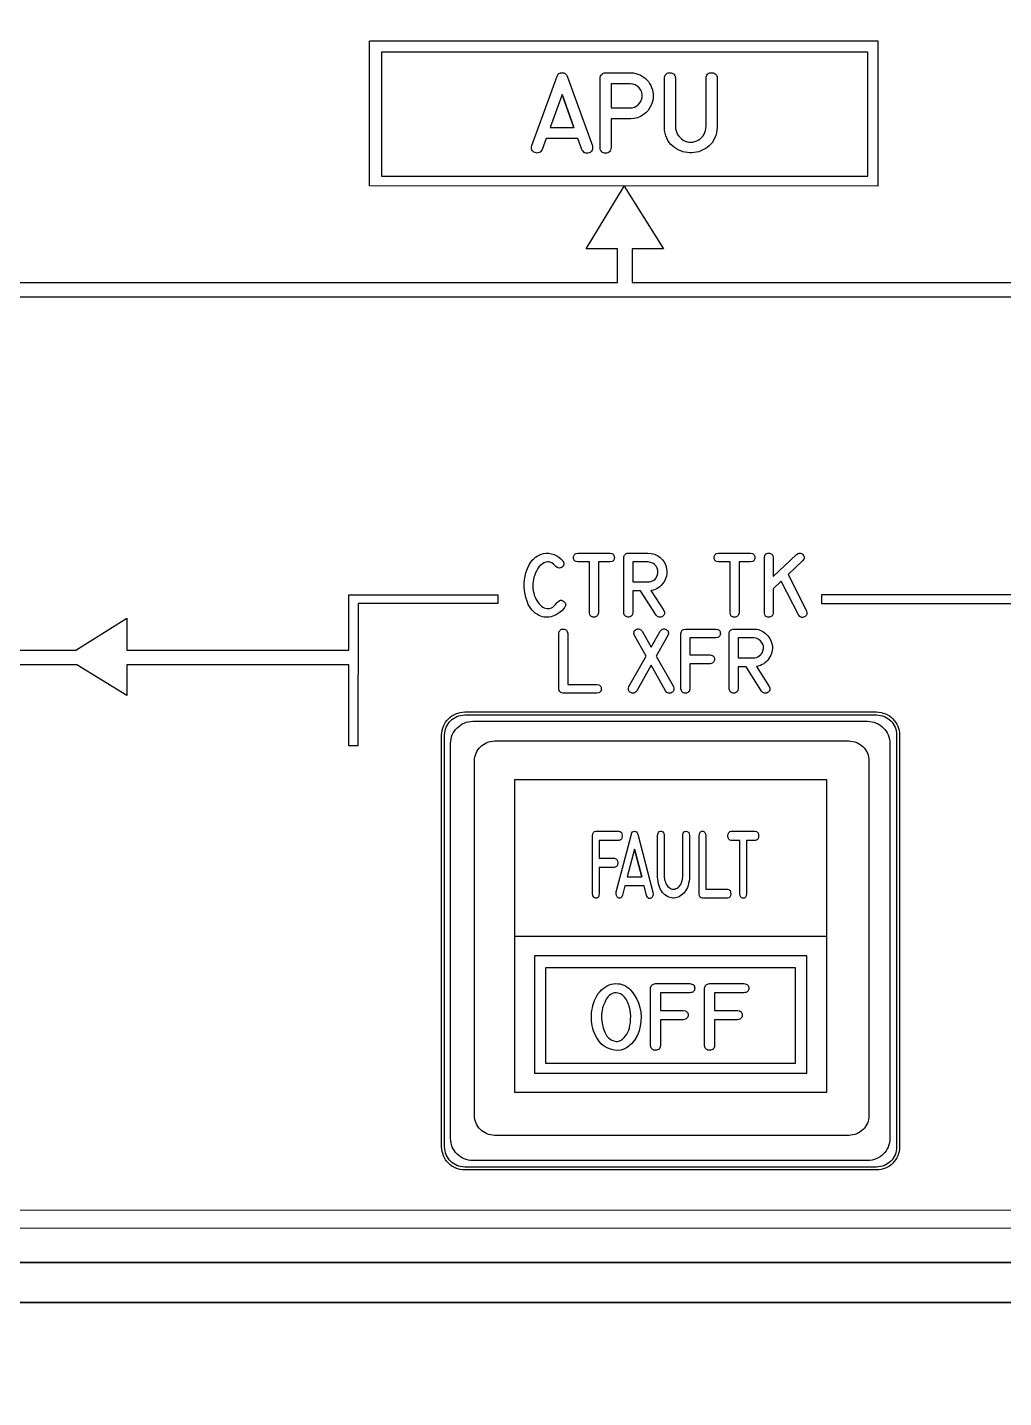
# Model space of a CAD drawing. Extents: x 27 to 704, y 10 to 614.
# Drawn here: x 301.4 to 351.4, y 359.8 to 430 of the extents above; entities that cross this region are included whole.
import ezdxf

# ---------------------------------------------------------------- set-up
doc = ezdxf.new("R2010")
doc.units = 0
for name, color, linetype in [('_BACKPANEL', 5, 'CONTINUOUS'), ('_ENGRAVING', 105, 'CONTINUOUS'), ('_LABELS', 30, 'CONTINUOUS'), ('_TOPLAYER', 1, 'CONTINUOUS')]:
    doc.layers.add(name, color=color, linetype=linetype)

msp = doc.modelspace()

# ---------------------------------------------------------------- linework, layer by layer
at = {"layer": '_BACKPANEL'}
for points in [[(526.324, 500.11), (526.324, 495.348), (526.324, 485.823), (526.324, 476.298), (526.324, 376.285), (526.324, 366.76), (203.984, 366.76), (203.984, 376.285), (203.984, 476.298), (203.984, 485.823), (203.984, 495.348), (203.984, 500.11)], [(323.777, 394.799), (344.872, 394.799), (344.978, 394.794), (345.08, 394.778), (345.178, 394.753), (345.273, 394.719), (345.363, 394.676), (345.447, 394.624), (345.526, 394.565), (345.599, 394.499), (345.665, 394.426), (345.724, 394.347), (345.776, 394.262), (345.819, 394.172), (345.853, 394.078), (345.879, 393.979), (345.894, 393.877), (345.899, 393.772), (345.899, 372.677), (345.894, 372.571), (345.879, 372.469), (345.853, 372.371), (345.819, 372.276), (345.776, 372.186), (345.724, 372.101), (345.665, 372.022), (345.599, 371.949), (345.526, 371.883), (345.447, 371.824), (345.363, 371.773), (345.273, 371.73), (345.178, 371.695), (345.08, 371.67), (344.978, 371.654), (344.872, 371.649), (323.777, 371.649), (323.671, 371.654), (323.569, 371.67), (323.471, 371.695), (323.376, 371.73), (323.286, 371.773), (323.202, 371.824), (323.123, 371.883), (323.05, 371.949), (322.983, 372.022), (322.924, 372.101), (322.873, 372.186), (322.83, 372.276), (322.795, 372.371), (322.77, 372.469), (322.755, 372.571), (322.749, 372.677), (322.749, 393.772), (322.755, 393.877), (322.77, 393.979), (322.795, 394.078), (322.83, 394.172), (322.873, 394.262), (322.924, 394.347), (322.983, 394.426), (323.05, 394.499), (323.123, 394.565), (323.202, 394.624), (323.286, 394.676), (323.376, 394.719), (323.471, 394.753), (323.569, 394.778), (323.671, 394.794)], [(526.323, 364.71), (526.323, 359.871), (526.323, 350.191), (526.323, 340.512), (526.323, 267.915), (526.323, 258.235), (203.984, 258.235), (203.984, 267.915), (203.984, 340.512), (203.984, 350.191), (203.984, 359.871), (203.984, 364.71)]]:
    msp.add_lwpolyline(points, close=True, dxfattribs=at)
at = {"layer": '_ENGRAVING'}
for points in [[(344.947, 421.886), (344.947, 429.309), (318.899, 429.306)], [(344.947, 421.886), (318.899, 421.893), (318.899, 429.306)], [(266.478, 416.94), (331.6, 416.94), (331.6, 418.674), (330.006, 418.674), (331.952, 421.873), (333.956, 418.674), (332.349, 418.674), (332.349, 416.94), (352.621, 416.94)], [(352.621, 416.19), (266.478, 416.19)], [(293.694, 398.109), (303.858, 398.109), (306.476, 399.749), (306.476, 398.109), (317.843, 398.109), (317.845, 400.955), (317.845, 400.956), (325.471, 400.956), (325.471, 400.507), (318.328, 400.507), (318.317, 400.507), (318.309, 393.214), (317.837, 393.214), (317.841, 397.359), (306.476, 397.359), (306.476, 395.799), (303.911, 397.359), (293.694, 397.359)], [(209.597, 368.517), (520.054, 368.531), (520.145, 368.541), (520.229, 368.567), (520.305, 368.609), (520.371, 368.664), (520.426, 368.731), (520.467, 368.807), (520.493, 368.892), (520.502, 368.983), (520.493, 369.073), (520.467, 369.157), (520.425, 369.234), (520.371, 369.3), (520.304, 369.355), (520.228, 369.396), (520.144, 369.423), (520.054, 369.432), (209.595, 369.417)]]:
    msp.add_lwpolyline(points, dxfattribs=at)
for points in [[(319.514, 422.393), (344.425, 422.393), (344.425, 428.744), (319.514, 428.744)], [(327.218, 423.958), (327.86, 425.731), (328.505, 427.504), (328.546, 427.585), (328.603, 427.642), (328.677, 427.677), (328.767, 427.689), (328.857, 427.679), (328.931, 427.644), (328.99, 427.586), (329.032, 427.504), (330.316, 423.948), (330.327, 423.88), (330.328, 423.819), (330.32, 423.764), (330.303, 423.715), (330.277, 423.672), (330.242, 423.636), (330.197, 423.606), (330.144, 423.582), (330.087, 423.567), (330.034, 423.562), (329.984, 423.567), (329.938, 423.583), (329.895, 423.609), (329.855, 423.646), (329.818, 423.693), (329.785, 423.751), (329.579, 424.326), (327.945, 424.326), (327.745, 423.765), (327.711, 423.707), (327.674, 423.66), (327.634, 423.623), (327.59, 423.597), (327.542, 423.581), (327.492, 423.577), (327.438, 423.582), (327.38, 423.599), (327.326, 423.624), (327.282, 423.654), (327.247, 423.691), (327.222, 423.733), (327.206, 423.78), (327.2, 423.834), (327.204, 423.893)], [(332.252, 427.689), (332.29, 427.689), (332.416, 427.675), (332.537, 427.651), (332.652, 427.617), (332.763, 427.573), (332.863, 427.52), (332.955, 427.459), (333.04, 427.391), (333.117, 427.315), (333.187, 427.231), (333.249, 427.139), (333.303, 427.039), (333.35, 426.931), (333.388, 426.82), (333.415, 426.709), (333.43, 426.599), (333.435, 426.49), (333.429, 426.381), (333.413, 426.274), (333.385, 426.167), (333.346, 426.06), (333.266, 425.901), (333.17, 425.761), (333.056, 425.638), (332.925, 425.534), (332.781, 425.45), (332.627, 425.386), (332.464, 425.343), (332.29, 425.322), (332.252, 425.32), (331.278, 425.32), (331.278, 423.853), (331.266, 423.787), (331.247, 423.729), (331.221, 423.681), (331.189, 423.641), (331.15, 423.61), (331.104, 423.588), (331.052, 423.574), (330.993, 423.57), (330.935, 423.574), (330.883, 423.588), (330.837, 423.61), (330.799, 423.641), (330.767, 423.681), (330.741, 423.729), (330.723, 423.787), (330.711, 423.853), (330.711, 427.408), (330.722, 427.467), (330.739, 427.519), (330.762, 427.564), (330.792, 427.603), (330.828, 427.635), (330.871, 427.66), (330.92, 427.678), (330.975, 427.689), (330.993, 427.689)], [(336.705, 424.928), (336.705, 424.887), (336.697, 424.767), (336.67, 424.618), (336.634, 424.479), (336.587, 424.35), (336.529, 424.232), (336.461, 424.123), (336.382, 424.025), (336.293, 423.937), (336.194, 423.858), (336.088, 423.79), (335.981, 423.732), (335.872, 423.683), (335.761, 423.644), (335.648, 423.614), (335.534, 423.595), (335.418, 423.585), (335.3, 423.585), (335.183, 423.595), (335.068, 423.614), (334.955, 423.643), (334.845, 423.681), (334.738, 423.729), (334.633, 423.787), (334.531, 423.855), (334.431, 423.932), (334.338, 424.019), (334.257, 424.115), (334.187, 424.22), (334.127, 424.335), (334.08, 424.459), (334.043, 424.592), (334.018, 424.735), (334.003, 424.887), (334.003, 424.928), (334.003, 427.408), (334.009, 427.465), (334.025, 427.516), (334.052, 427.565), (334.082, 427.606), (334.116, 427.639), (334.153, 427.664), (334.195, 427.681), (334.241, 427.689), (334.291, 427.69), (334.345, 427.683), (334.397, 427.669), (334.443, 427.649), (334.481, 427.624), (334.513, 427.592), (334.537, 427.555), (334.555, 427.512), (334.565, 427.463), (334.569, 427.408), (334.569, 424.928), (334.581, 424.816), (334.605, 424.711), (334.64, 424.613), (334.685, 424.523), (334.741, 424.44), (334.808, 424.365), (334.886, 424.297), (334.974, 424.236), (335.069, 424.186), (335.165, 424.151), (335.262, 424.131), (335.36, 424.126), (335.459, 424.136), (335.56, 424.161), (335.662, 424.201), (335.765, 424.256), (335.852, 424.315), (335.926, 424.382), (335.989, 424.458), (336.038, 424.541), (336.078, 424.631), (336.108, 424.725), (336.129, 424.824), (336.142, 424.928), (336.142, 427.408), (336.146, 427.462), (336.16, 427.52), (336.182, 427.569), (336.21, 427.609), (336.244, 427.642), (336.285, 427.665), (336.333, 427.68), (336.387, 427.687), (336.448, 427.685), (336.508, 427.676), (336.56, 427.659), (336.605, 427.635), (336.641, 427.604), (336.669, 427.566), (336.689, 427.52), (336.701, 427.468), (336.705, 427.408)], [(332.252, 427.122), (331.278, 427.122), (331.278, 425.889), (332.252, 425.889), (332.363, 425.899), (332.467, 425.927), (332.565, 425.975), (332.656, 426.042), (332.734, 426.123), (332.795, 426.214), (332.837, 426.314), (332.861, 426.424), (332.865, 426.559), (332.842, 426.685), (332.791, 426.803), (332.713, 426.912), (332.615, 427.004), (332.505, 427.07), (332.384, 427.109)], [(329.374, 424.891), (328.765, 426.581), (328.152, 424.891)], [(328.765, 426.581), (329.374, 424.891)], [(328.901, 400.318), (328.886, 400.297), (328.878, 400.285), (328.872, 400.276), (328.752, 400.138), (328.615, 400.022), (328.461, 399.927), (328.29, 399.854), (328.2, 399.827), (328.111, 399.81), (328.022, 399.801), (327.933, 399.802), (327.844, 399.813), (327.756, 399.832), (327.668, 399.861), (327.581, 399.9), (327.483, 399.954), (327.391, 400.017), (327.307, 400.089), (327.229, 400.169), (327.158, 400.259), (327.093, 400.357), (327.036, 400.463), (326.985, 400.579), (326.903, 400.82), (326.849, 401.067), (326.822, 401.318), (326.822, 401.574), (326.849, 401.827), (326.904, 402.069), (326.986, 402.301), (327.097, 402.523), (327.162, 402.626), (327.235, 402.719), (327.314, 402.802), (327.401, 402.874), (327.494, 402.937), (327.595, 402.989), (327.702, 403.032), (327.817, 403.064), (327.953, 403.084), (328.088, 403.082), (328.224, 403.058), (328.359, 403.012), (328.488, 402.949), (328.605, 402.875), (328.709, 402.789), (328.802, 402.691), (328.81, 402.68), (328.84, 402.631), (328.855, 402.579), (328.855, 402.525), (328.841, 402.469), (328.814, 402.417), (328.779, 402.376), (328.734, 402.346), (328.681, 402.326), (328.62, 402.318), (328.561, 402.328), (328.505, 402.355), (328.451, 402.399), (328.344, 402.508), (328.238, 402.584), (328.135, 402.628), (328.084, 402.638), (328.034, 402.64), (327.936, 402.626), (327.844, 402.594), (327.757, 402.544), (327.675, 402.476), (327.599, 402.394), (327.53, 402.301), (327.467, 402.197), (327.411, 402.082), (327.364, 401.964), (327.326, 401.85), (327.299, 401.739), (327.282, 401.632), (327.271, 401.515), (327.269, 401.398), (327.274, 401.28), (327.287, 401.162), (327.31, 401.046), (327.341, 400.933), (327.383, 400.824), (327.434, 400.718), (327.537, 400.552), (327.594, 400.482), (327.653, 400.421), (327.716, 400.368), (327.782, 400.324), (327.851, 400.288), (327.923, 400.261), (327.997, 400.245), (328.07, 400.244), (328.142, 400.257), (328.215, 400.284), (328.287, 400.327), (328.358, 400.383), (328.429, 400.454), (328.5, 400.54), (328.53, 400.582), (328.607, 400.646), (328.647, 400.665), (328.687, 400.674), (328.727, 400.673), (328.768, 400.664), (328.809, 400.645), (328.851, 400.616), (328.918, 400.548), (328.938, 400.512), (328.948, 400.475), (328.95, 400.438), (328.943, 400.399), (328.926, 400.359)], [(330.172, 400.029), (330.172, 402.633), (329.578, 402.633), (329.479, 402.654), (329.441, 402.673), (329.409, 402.698), (329.384, 402.729), (329.367, 402.766), (329.356, 402.809), (329.353, 402.858), (329.356, 402.907), (329.367, 402.95), (329.385, 402.987), (329.41, 403.019), (329.441, 403.044), (329.48, 403.064), (329.578, 403.085), (331.22, 403.085), (331.318, 403.064), (331.356, 403.045), (331.388, 403.019), (331.412, 402.988), (331.43, 402.951), (331.44, 402.908), (331.444, 402.858), (331.441, 402.809), (331.43, 402.766), (331.413, 402.729), (331.388, 402.698), (331.357, 402.672), (331.318, 402.653), (331.22, 402.633), (330.628, 402.633), (330.628, 400.029), (330.599, 399.93), (330.577, 399.891), (330.55, 399.859), (330.517, 399.835), (330.48, 399.818), (330.437, 399.808), (330.39, 399.805), (330.342, 399.809), (330.3, 399.82), (330.265, 399.838), (330.234, 399.863), (330.21, 399.894), (330.192, 399.932)], [(333.97, 400.153), (334.005, 400.066), (334.01, 400.025), (334.007, 399.986), (333.995, 399.949), (333.976, 399.914), (333.911, 399.848), (333.871, 399.826), (333.828, 399.812), (333.782, 399.807), (333.733, 399.811), (333.686, 399.824), (333.645, 399.845), (333.612, 399.874), (333.585, 399.911), (332.787, 401.158), (332.383, 401.158), (332.383, 400.031), (332.375, 399.966), (332.351, 399.911), (332.311, 399.866), (332.255, 399.83), (332.192, 399.808), (332.131, 399.805), (332.073, 399.82), (332.016, 399.853), (331.977, 399.889), (331.949, 399.93), (331.932, 399.978), (331.927, 400.031), (331.927, 402.861), (331.931, 402.905), (331.943, 402.947), (331.964, 402.985), (331.992, 403.019), (332.027, 403.048), (332.065, 403.069), (332.107, 403.081), (332.153, 403.085), (333.158, 403.085), (333.333, 403.071), (333.416, 403.053), (333.496, 403.028), (333.573, 402.996), (333.647, 402.957), (333.719, 402.91), (333.787, 402.857), (333.908, 402.735), (334.003, 402.598), (334.073, 402.445), (334.118, 402.278), (334.131, 402.184), (334.134, 402.093), (334.128, 402.002), (334.112, 401.914), (334.087, 401.826), (334.053, 401.741), (334.01, 401.657), (333.957, 401.574), (333.898, 401.496), (333.834, 401.426), (333.765, 401.364), (333.691, 401.311), (333.613, 401.265), (333.53, 401.227), (333.442, 401.198), (333.35, 401.176), (333.319, 401.171)], [(337.371, 400.029), (337.371, 402.633), (336.777, 402.633), (336.678, 402.654), (336.639, 402.673), (336.607, 402.698), (336.583, 402.729), (336.565, 402.766), (336.555, 402.809), (336.551, 402.858), (336.555, 402.907), (336.566, 402.95), (336.584, 402.987), (336.608, 403.019), (336.64, 403.044), (336.679, 403.064), (336.777, 403.085), (338.419, 403.085), (338.516, 403.064), (338.555, 403.045), (338.586, 403.019), (338.611, 402.988), (338.628, 402.951), (338.639, 402.908), (338.643, 402.858), (338.639, 402.809), (338.629, 402.766), (338.612, 402.729), (338.587, 402.698), (338.556, 402.672), (338.517, 402.653), (338.419, 402.633), (337.827, 402.633), (337.827, 400.029), (337.798, 399.93), (337.776, 399.891), (337.749, 399.859), (337.716, 399.835), (337.679, 399.818), (337.636, 399.808), (337.588, 399.805), (337.541, 399.809), (337.499, 399.82), (337.463, 399.838), (337.433, 399.863), (337.409, 399.894), (337.39, 399.932)], [(340.769, 403.024), (340.858, 403.073), (340.901, 403.084), (340.943, 403.087), (340.983, 403.08), (341.022, 403.065), (341.059, 403.042), (341.095, 403.009), (341.127, 402.972), (341.148, 402.934), (341.161, 402.896), (341.165, 402.857), (341.159, 402.818), (341.144, 402.778), (341.087, 402.697), (340.339, 401.985), (341.288, 400.13), (341.306, 400.026), (341.304, 399.981), (341.294, 399.94), (341.276, 399.903), (341.25, 399.871), (341.216, 399.843), (341.175, 399.819), (341.131, 399.803), (341.088, 399.794), (341.048, 399.795), (341.011, 399.804), (340.975, 399.822), (340.941, 399.848), (340.88, 399.927), (339.994, 401.658), (339.582, 401.264), (339.582, 400.026), (339.553, 399.927), (339.532, 399.889), (339.504, 399.857), (339.472, 399.833), (339.435, 399.816), (339.392, 399.806), (339.344, 399.803), (339.296, 399.807), (339.254, 399.817), (339.218, 399.835), (339.188, 399.86), (339.164, 399.891), (339.145, 399.929), (339.126, 400.026), (339.126, 402.858), (339.145, 402.955), (339.164, 402.994), (339.188, 403.025), (339.218, 403.05), (339.254, 403.068), (339.296, 403.08), (339.344, 403.084), (339.392, 403.081), (339.435, 403.071), (339.472, 403.054), (339.504, 403.029), (339.532, 402.997), (339.553, 402.958), (339.582, 402.858), (339.582, 401.892)], [(333.158, 401.608), (333.239, 401.615), (333.316, 401.633), (333.391, 401.664), (333.463, 401.708), (333.527, 401.761), (333.58, 401.822), (333.621, 401.891), (333.651, 401.967), (333.675, 402.087), (333.672, 402.202), (333.64, 402.31), (333.581, 402.413), (333.502, 402.502), (333.408, 402.568), (333.301, 402.612), (333.18, 402.633), (332.383, 402.633), (332.383, 401.608)], [(342.06, 400.5), (386.824, 400.5), (386.824, 400.949), (342.06, 400.949)], [(328.825, 395.913), (328.736, 395.932), (328.699, 395.95), (328.668, 395.975), (328.642, 396.006), (328.621, 396.043), (328.595, 396.136), (328.595, 398.972), (328.622, 399.073), (328.644, 399.112), (328.671, 399.144), (328.703, 399.169), (328.741, 399.186), (328.783, 399.196), (328.831, 399.199), (328.879, 399.195), (328.921, 399.183), (328.957, 399.165), (328.988, 399.14), (329.012, 399.109), (329.031, 399.07), (329.052, 398.972), (329.052, 396.361), (330.547, 396.362), (330.648, 396.338), (330.687, 396.318), (330.719, 396.292), (330.744, 396.26), (330.761, 396.223), (330.772, 396.18), (330.775, 396.132), (330.771, 396.084), (330.759, 396.042), (330.741, 396.005), (330.716, 395.975), (330.684, 395.951), (330.645, 395.932), (330.545, 395.913)], [(332.191, 396.251), (333.067, 397.804), (332.47, 398.865), (332.443, 398.963), (332.442, 399.006), (332.449, 399.046), (332.464, 399.083), (332.488, 399.116), (332.519, 399.146), (332.559, 399.172), (332.602, 399.192), (332.644, 399.203), (332.684, 399.205), (332.724, 399.198), (332.762, 399.183), (332.799, 399.159), (332.87, 399.084), (333.327, 398.268), (333.787, 399.084), (333.857, 399.159), (333.894, 399.183), (333.932, 399.199), (333.971, 399.205), (334.012, 399.203), (334.053, 399.192), (334.096, 399.173), (334.135, 399.147), (334.167, 399.117), (334.19, 399.084), (334.205, 399.047), (334.213, 399.007), (334.212, 398.962), (334.187, 398.863), (333.591, 397.804), (334.466, 396.251), (334.493, 396.153), (334.494, 396.109), (334.487, 396.068), (334.471, 396.032), (334.447, 395.998), (334.415, 395.969), (334.375, 395.943), (334.331, 395.923), (334.289, 395.912), (334.248, 395.91), (334.209, 395.917), (334.172, 395.933), (334.136, 395.957), (334.069, 396.033), (333.327, 397.342), (332.593, 396.033), (332.52, 395.959), (332.482, 395.935), (332.443, 395.92), (332.404, 395.913), (332.363, 395.915), (332.321, 395.926), (332.278, 395.945), (332.238, 395.971), (332.207, 396), (332.184, 396.032), (332.169, 396.069), (332.162, 396.109), (332.164, 396.153)], [(334.849, 396.142), (334.849, 398.972), (334.875, 399.066), (334.895, 399.103), (334.922, 399.135), (334.953, 399.16), (334.99, 399.18), (335.08, 399.2), (336.648, 399.2), (336.746, 399.179), (336.785, 399.16), (336.817, 399.134), (336.841, 399.103), (336.859, 399.066), (336.869, 399.022), (336.873, 398.973), (336.869, 398.924), (336.859, 398.88), (336.841, 398.843), (336.816, 398.812), (336.784, 398.787), (336.744, 398.769), (336.644, 398.749), (335.305, 398.749), (335.305, 397.872), (336.35, 397.872), (336.448, 397.852), (336.486, 397.834), (336.518, 397.809), (336.543, 397.78), (336.561, 397.744), (336.572, 397.702), (336.576, 397.655), (336.574, 397.608), (336.563, 397.565), (336.546, 397.528), (336.521, 397.496), (336.489, 397.47), (336.45, 397.448), (336.35, 397.421), (335.305, 397.421), (335.305, 396.142), (335.285, 396.045), (335.266, 396.007), (335.242, 395.976), (335.211, 395.951), (335.175, 395.933), (335.133, 395.922), (335.085, 395.918), (335.037, 395.921), (334.994, 395.931), (334.957, 395.948), (334.925, 395.972), (334.898, 396.004), (334.876, 396.043)], [(339.373, 396.263), (339.408, 396.176), (339.413, 396.135), (339.41, 396.096), (339.398, 396.059), (339.379, 396.023), (339.314, 395.958), (339.274, 395.935), (339.231, 395.921), (339.184, 395.917), (339.135, 395.921), (339.088, 395.934), (339.048, 395.955), (339.014, 395.984), (338.987, 396.02), (338.188, 397.27), (337.783, 397.27), (337.783, 396.141), (337.775, 396.076), (337.751, 396.021), (337.711, 395.975), (337.655, 395.939), (337.592, 395.918), (337.531, 395.914), (337.473, 395.929), (337.416, 395.963), (337.377, 395.998), (337.349, 396.04), (337.332, 396.088), (337.327, 396.141), (337.327, 398.975), (337.331, 399.02), (337.343, 399.062), (337.363, 399.1), (337.392, 399.134), (337.427, 399.163), (337.465, 399.183), (337.507, 399.196), (337.553, 399.2), (338.559, 399.2), (338.735, 399.186), (338.818, 399.168), (338.898, 399.143), (338.976, 399.111), (339.05, 399.071), (339.121, 399.025), (339.19, 398.971), (339.311, 398.849), (339.406, 398.712), (339.477, 398.559), (339.522, 398.391), (339.534, 398.298), (339.537, 398.206), (339.531, 398.116), (339.515, 398.027), (339.491, 397.939), (339.457, 397.853), (339.413, 397.769), (339.36, 397.686), (339.301, 397.608), (339.237, 397.538), (339.167, 397.477), (339.094, 397.423), (339.015, 397.377), (338.932, 397.339), (338.845, 397.309), (338.752, 397.288), (338.721, 397.283)], [(338.559, 397.721), (338.64, 397.727), (338.718, 397.746), (338.793, 397.777), (338.865, 397.82), (338.929, 397.874), (338.982, 397.935), (339.023, 398.004), (339.053, 398.08), (339.078, 398.201), (339.074, 398.315), (339.043, 398.424), (338.984, 398.527), (338.904, 398.616), (338.81, 398.682), (338.703, 398.726), (338.582, 398.747), (337.783, 398.747), (337.783, 397.721)], [(323.787, 394.952), (344.862, 394.952), (344.984, 394.946), (345.103, 394.928), (345.217, 394.899), (345.326, 394.859), (345.431, 394.809), (345.529, 394.75), (345.62, 394.681), (345.705, 394.605), (345.782, 394.52), (345.85, 394.428), (345.909, 394.33), (345.959, 394.226), (345.999, 394.117), (346.029, 394.002), (346.047, 393.884), (346.053, 393.762), (346.053, 372.686), (346.047, 372.564), (346.029, 372.446), (345.999, 372.332), (345.959, 372.222), (345.909, 372.118), (345.85, 372.02), (345.782, 371.928), (345.705, 371.844), (345.62, 371.767), (345.529, 371.699), (345.431, 371.639), (345.326, 371.589), (345.217, 371.549), (345.103, 371.52), (344.984, 371.502), (344.862, 371.496), (323.787, 371.496), (323.665, 371.502), (323.546, 371.52), (323.432, 371.549), (323.322, 371.589), (323.218, 371.639), (323.12, 371.699), (323.029, 371.767), (322.944, 371.844), (322.867, 371.928), (322.799, 372.02), (322.739, 372.118), (322.689, 372.222), (322.65, 372.332), (322.62, 372.446), (322.602, 372.564), (322.596, 372.686), (322.596, 393.762), (322.602, 393.884), (322.62, 394.002), (322.65, 394.117), (322.689, 394.226), (322.739, 394.33), (322.799, 394.428), (322.867, 394.52), (322.944, 394.605), (323.029, 394.681), (323.12, 394.75), (323.218, 394.809), (323.322, 394.859), (323.432, 394.899), (323.546, 394.928), (323.665, 394.946)], [(324.195, 394.474), (344.411, 394.474), (344.528, 394.468), (344.641, 394.451), (344.751, 394.423), (344.856, 394.385), (344.956, 394.337), (345.05, 394.28), (345.138, 394.214), (345.219, 394.14), (345.293, 394.059), (345.358, 393.972), (345.415, 393.877), (345.463, 393.778), (345.502, 393.673), (345.53, 393.563), (345.547, 393.449), (345.553, 393.332), (345.553, 373.116), (345.547, 372.999), (345.53, 372.886), (345.502, 372.776), (345.463, 372.671), (345.415, 372.571), (345.358, 372.477), (345.293, 372.389), (345.219, 372.308), (345.138, 372.234), (345.05, 372.169), (344.956, 372.112), (344.856, 372.064), (344.751, 372.025), (344.641, 371.997), (344.528, 371.98), (344.411, 371.974), (324.195, 371.974), (324.078, 371.98), (323.964, 371.997), (323.854, 372.025), (323.749, 372.064), (323.65, 372.112), (323.555, 372.169), (323.468, 372.234), (323.386, 372.308), (323.313, 372.389), (323.247, 372.477), (323.19, 372.571), (323.142, 372.671), (323.104, 372.776), (323.076, 372.886), (323.059, 372.999), (323.053, 373.116), (323.053, 393.332), (323.059, 393.449), (323.076, 393.563), (323.104, 393.673), (323.142, 393.778), (323.19, 393.877), (323.247, 393.972), (323.313, 394.059), (323.386, 394.14), (323.468, 394.214), (323.555, 394.28), (323.65, 394.337), (323.749, 394.385), (323.854, 394.423), (323.964, 394.451), (324.078, 394.468)]]:
    msp.add_lwpolyline(points, close=True, dxfattribs=at)
at = {"layer": '_LABELS'}
for points in [[(342.328, 375.473), (342.328, 391.475), (326.328, 391.475), (326.328, 375.473)], [(330.328, 385.648), (330.328, 388.608), (330.347, 388.706), (330.382, 388.778), (330.433, 388.825), (330.5, 388.846), (331.674, 388.846), (331.713, 388.839), (331.747, 388.825), (331.776, 388.804), (331.8, 388.778), (331.832, 388.706), (331.842, 388.609), (331.832, 388.512), (331.8, 388.441), (331.776, 388.415), (331.746, 388.395), (331.711, 388.382), (331.671, 388.375), (330.669, 388.375), (330.669, 387.457), (331.451, 387.457), (331.524, 387.436), (331.553, 387.417), (331.577, 387.392), (331.609, 387.323), (331.62, 387.23), (331.611, 387.136), (331.579, 387.064), (331.555, 387.036), (331.526, 387.014), (331.451, 386.985), (330.669, 386.985), (330.669, 385.648), (330.654, 385.546), (330.622, 385.473), (330.599, 385.448), (330.572, 385.429), (330.54, 385.417), (330.504, 385.413), (330.468, 385.416), (330.436, 385.426), (330.408, 385.444), (330.384, 385.47), (330.348, 385.544)], [(331.541, 385.734), (331.93, 387.213), (332.32, 388.692), (332.345, 388.759), (332.379, 388.807), (332.424, 388.836), (332.479, 388.846), (332.533, 388.837), (332.578, 388.809), (332.613, 388.76), (332.639, 388.692), (333.416, 385.725), (333.423, 385.617), (333.408, 385.53), (333.371, 385.465), (333.344, 385.44), (333.311, 385.42), (333.277, 385.407), (333.245, 385.403), (333.215, 385.407), (333.187, 385.421), (333.137, 385.473), (333.094, 385.561), (332.97, 386.041), (331.982, 386.041), (331.86, 385.572), (331.817, 385.484), (331.793, 385.454), (331.766, 385.432), (331.738, 385.419), (331.707, 385.415), (331.674, 385.42), (331.64, 385.434), (331.58, 385.48), (331.544, 385.545), (331.531, 385.63)], [(335.289, 386.542), (335.289, 386.509), (335.284, 386.408), (335.268, 386.284), (335.246, 386.168), (335.217, 386.061), (335.182, 385.962), (335.141, 385.871), (335.094, 385.789), (335.04, 385.716), (334.98, 385.65), (334.851, 385.545), (334.785, 385.504), (334.718, 385.471), (334.65, 385.447), (334.581, 385.431), (334.51, 385.422), (334.439, 385.422), (334.368, 385.43), (334.298, 385.446), (334.23, 385.47), (334.164, 385.503), (334.036, 385.591), (333.913, 385.712), (333.857, 385.784), (333.808, 385.864), (333.765, 385.952), (333.73, 386.048), (333.701, 386.151), (333.678, 386.263), (333.663, 386.382), (333.655, 386.509), (333.655, 386.542), (333.655, 388.611), (333.668, 388.702), (333.702, 388.777), (333.745, 388.825), (333.799, 388.846), (333.861, 388.841), (333.92, 388.813), (333.963, 388.765), (333.988, 388.698), (333.996, 388.611), (333.996, 386.542), (334.019, 386.362), (334.04, 386.28), (334.067, 386.205), (334.101, 386.136), (334.141, 386.073), (334.188, 386.016), (334.242, 385.965), (334.299, 385.924), (334.357, 385.894), (334.416, 385.878), (334.475, 385.874), (334.535, 385.882), (334.596, 385.903), (334.658, 385.936), (334.72, 385.982), (334.773, 386.031), (334.818, 386.088), (334.856, 386.151), (334.886, 386.22), (334.928, 386.374), (334.948, 386.542), (334.948, 388.611), (334.951, 388.657), (334.973, 388.746), (335.01, 388.806), (335.035, 388.826), (335.064, 388.839), (335.134, 388.843), (335.202, 388.821), (335.228, 388.801), (335.25, 388.775), (335.279, 388.705), (335.289, 388.611)], [(335.95, 385.408), (335.883, 385.428), (335.832, 385.473), (335.797, 385.544), (335.778, 385.641), (335.778, 388.608), (335.798, 388.713), (335.835, 388.788), (335.859, 388.814), (335.887, 388.832), (335.919, 388.843), (335.955, 388.845), (335.99, 388.841), (336.022, 388.829), (336.049, 388.81), (336.072, 388.784), (336.104, 388.71), (336.12, 388.608), (336.12, 385.876), (337.239, 385.878), (337.314, 385.853), (337.343, 385.831), (337.367, 385.804), (337.399, 385.732), (337.409, 385.637), (337.398, 385.542), (337.365, 385.473), (337.341, 385.447), (337.312, 385.428), (337.237, 385.408)], [(337.874, 385.645), (337.874, 388.373), (337.43, 388.373), (337.355, 388.395), (337.326, 388.415), (337.302, 388.441), (337.271, 388.513), (337.26, 388.609), (337.271, 388.705), (337.303, 388.777), (337.327, 388.803), (337.356, 388.824), (337.43, 388.846), (338.66, 388.846), (338.733, 388.825), (338.762, 388.804), (338.786, 388.778), (338.817, 388.706), (338.828, 388.609), (338.818, 388.512), (338.786, 388.44), (338.763, 388.414), (338.734, 388.394), (338.7, 388.38), (338.66, 388.373), (338.216, 388.373), (338.216, 385.645), (338.195, 385.541), (338.158, 385.467), (338.133, 385.441), (338.105, 385.423), (338.073, 385.413), (338.038, 385.41), (338.002, 385.414), (337.971, 385.426), (337.944, 385.444), (337.921, 385.47), (337.889, 385.543)], [(332.846, 386.512), (332.477, 387.922), (332.106, 386.512)], [(332.477, 387.922), (332.846, 386.512)], [(327.355, 382.457), (327.355, 382.315), (327.355, 376.457), (341.301, 376.457), (341.301, 382.457)], [(327.926, 381.859), (340.712, 381.859), (340.712, 376.957), (327.926, 376.957)], [(332.678, 380.058), (332.749, 379.824), (332.793, 379.587), (332.812, 379.345), (332.804, 379.098), (332.771, 378.855), (332.71, 378.623), (332.622, 378.401), (332.508, 378.191), (332.42, 378.068), (332.317, 377.955), (332.2, 377.851), (332.067, 377.757), (331.924, 377.682), (331.774, 377.637), (331.616, 377.62), (331.451, 377.632), (331.318, 377.66), (331.193, 377.698), (331.075, 377.748), (330.966, 377.808), (330.865, 377.879), (330.772, 377.962), (330.687, 378.055), (330.61, 378.159), (330.541, 378.27), (330.48, 378.385), (330.426, 378.502), (330.38, 378.623), (330.342, 378.746), (330.312, 378.873), (330.29, 379.003), (330.275, 379.136), (330.269, 379.27), (330.269, 379.403), (330.278, 379.536), (330.294, 379.667), (330.317, 379.798), (330.348, 379.927), (330.433, 380.184), (330.487, 380.308), (330.548, 380.422), (330.617, 380.528), (330.693, 380.625), (330.777, 380.714), (330.868, 380.793), (330.966, 380.864), (331.072, 380.927), (331.18, 380.976), (331.291, 381.012), (331.404, 381.033), (331.52, 381.04), (331.629, 381.035), (331.733, 381.021), (331.832, 380.997), (331.925, 380.963), (332.014, 380.919), (332.097, 380.866), (332.176, 380.803), (332.249, 380.731), (332.382, 380.573), (332.498, 380.408), (332.597, 380.236)], [(333.291, 377.861), (333.291, 380.803), (333.302, 380.855), (333.32, 380.901), (333.343, 380.94), (333.372, 380.973), (333.407, 380.999), (333.448, 381.019), (333.549, 381.04), (335.304, 381.04), (335.363, 381.032), (335.414, 381.019), (335.457, 380.998), (335.493, 380.972), (335.52, 380.939), (335.54, 380.901), (335.552, 380.855), (335.556, 380.804), (335.552, 380.753), (335.54, 380.708), (335.52, 380.669), (335.492, 380.637), (335.456, 380.611), (335.412, 380.592), (335.36, 380.578), (335.3, 380.571), (333.801, 380.571), (333.801, 379.659), (334.97, 379.659), (335.08, 379.639), (335.123, 379.619), (335.158, 379.594), (335.186, 379.563), (335.207, 379.526), (335.219, 379.483), (335.224, 379.434), (335.221, 379.384), (335.209, 379.34), (335.19, 379.302), (335.162, 379.269), (335.126, 379.241), (335.082, 379.219), (334.97, 379.19), (333.801, 379.19), (333.801, 377.861), (333.793, 377.807), (333.778, 377.76), (333.758, 377.72), (333.73, 377.687), (333.696, 377.661), (333.656, 377.643), (333.609, 377.631), (333.555, 377.627), (333.501, 377.63), (333.453, 377.64), (333.411, 377.658), (333.375, 377.684), (333.345, 377.717), (333.321, 377.757), (333.303, 377.805)], [(336.063, 377.861), (336.063, 380.803), (336.074, 380.855), (336.091, 380.901), (336.115, 380.94), (336.144, 380.973), (336.179, 380.999), (336.22, 381.019), (336.321, 381.04), (338.075, 381.04), (338.134, 381.032), (338.186, 381.019), (338.229, 380.998), (338.264, 380.972), (338.292, 380.939), (338.312, 380.901), (338.323, 380.855), (338.327, 380.804), (338.323, 380.753), (338.311, 380.708), (338.291, 380.669), (338.264, 380.637), (338.228, 380.611), (338.184, 380.592), (338.132, 380.578), (338.072, 380.571), (336.573, 380.571), (336.573, 379.659), (337.742, 379.659), (337.852, 379.639), (337.895, 379.619), (337.93, 379.594), (337.958, 379.563), (337.978, 379.526), (337.991, 379.483), (337.996, 379.434), (337.992, 379.384), (337.981, 379.34), (337.962, 379.302), (337.934, 379.269), (337.898, 379.241), (337.854, 379.219), (337.742, 379.19), (336.573, 379.19), (336.573, 377.861), (336.565, 377.807), (336.55, 377.76), (336.529, 377.72), (336.502, 377.687), (336.468, 377.661), (336.428, 377.643), (336.38, 377.631), (336.327, 377.627), (336.273, 377.63), (336.225, 377.64), (336.183, 377.658), (336.147, 377.684), (336.117, 377.717), (336.093, 377.757), (336.075, 377.805)], [(331.534, 380.566), (331.454, 380.561), (331.378, 380.546), (331.307, 380.52), (331.241, 380.484), (331.181, 380.437), (331.125, 380.381), (331.075, 380.314), (331.03, 380.236), (330.952, 380.077), (330.89, 379.93), (330.843, 379.795), (330.813, 379.672), (330.789, 379.484), (330.788, 379.26), (330.811, 379.02), (330.864, 378.782), (330.901, 378.667), (330.948, 378.558), (331.002, 378.454), (331.065, 378.357), (331.137, 378.27), (331.22, 378.199), (331.313, 378.145), (331.417, 378.106), (331.539, 378.084), (331.597, 378.084), (331.653, 378.092), (331.707, 378.108), (331.758, 378.13), (331.854, 378.198), (331.941, 378.283), (332.016, 378.37), (332.08, 378.459), (332.133, 378.551), (332.177, 378.655), (332.214, 378.773), (332.243, 378.907), (332.264, 379.055), (332.276, 379.211), (332.278, 379.367), (332.268, 379.522), (332.248, 379.678), (332.216, 379.83), (332.171, 379.974), (332.115, 380.11), (332.046, 380.239), (331.963, 380.352), (331.864, 380.443), (331.749, 380.511), (331.618, 380.556)]]:
    msp.add_lwpolyline(points, close=True, dxfattribs=at)
msp.add_lwpolyline([(326.321, 383.474), (342.321, 383.474)], dxfattribs=at)
at = {"layer": '_TOPLAYER'}
msp.add_lwpolyline([(325.307, 393.468), (343.457, 393.468), (343.562, 393.462), (343.664, 393.447), (343.762, 393.422), (343.856, 393.387), (343.946, 393.344), (344.031, 393.293), (344.109, 393.234), (344.182, 393.168), (344.248, 393.095), (344.307, 393.016), (344.358, 392.932), (344.401, 392.842), (344.436, 392.748), (344.461, 392.65), (344.477, 392.548), (344.482, 392.442), (344.482, 374.293), (344.477, 374.188), (344.461, 374.086), (344.436, 373.987), (344.401, 373.893), (344.358, 373.804), (344.307, 373.719), (344.248, 373.64), (344.182, 373.567), (344.109, 373.501), (344.031, 373.442), (343.946, 373.391), (343.856, 373.348), (343.762, 373.314), (343.664, 373.288), (343.562, 373.273), (343.457, 373.268), (325.307, 373.268), (325.202, 373.273), (325.1, 373.288), (325.002, 373.314), (324.907, 373.348), (324.818, 373.391), (324.733, 373.442), (324.654, 373.501), (324.581, 373.567), (324.515, 373.64), (324.456, 373.719), (324.405, 373.804), (324.362, 373.893), (324.328, 373.987), (324.303, 374.086), (324.287, 374.188), (324.282, 374.293), (324.282, 392.442), (324.287, 392.548), (324.303, 392.65), (324.328, 392.748), (324.362, 392.842), (324.405, 392.932), (324.456, 393.016), (324.515, 393.095), (324.581, 393.168), (324.654, 393.234), (324.733, 393.293), (324.818, 393.344), (324.907, 393.387), (325.002, 393.422), (325.1, 393.447), (325.202, 393.462)], close=True, dxfattribs=at)
for points in [[(298.366, 366.76), (346.194, 366.76), (438.264, 366.76)], [(438.273, 364.71), (384.089, 364.71), (383.958, 364.715), (383.83, 364.71), (346.184, 364.71), (298.346, 364.71)]]:
    msp.add_lwpolyline(points, dxfattribs=at)

doc.saveas('drawing.dxf')
